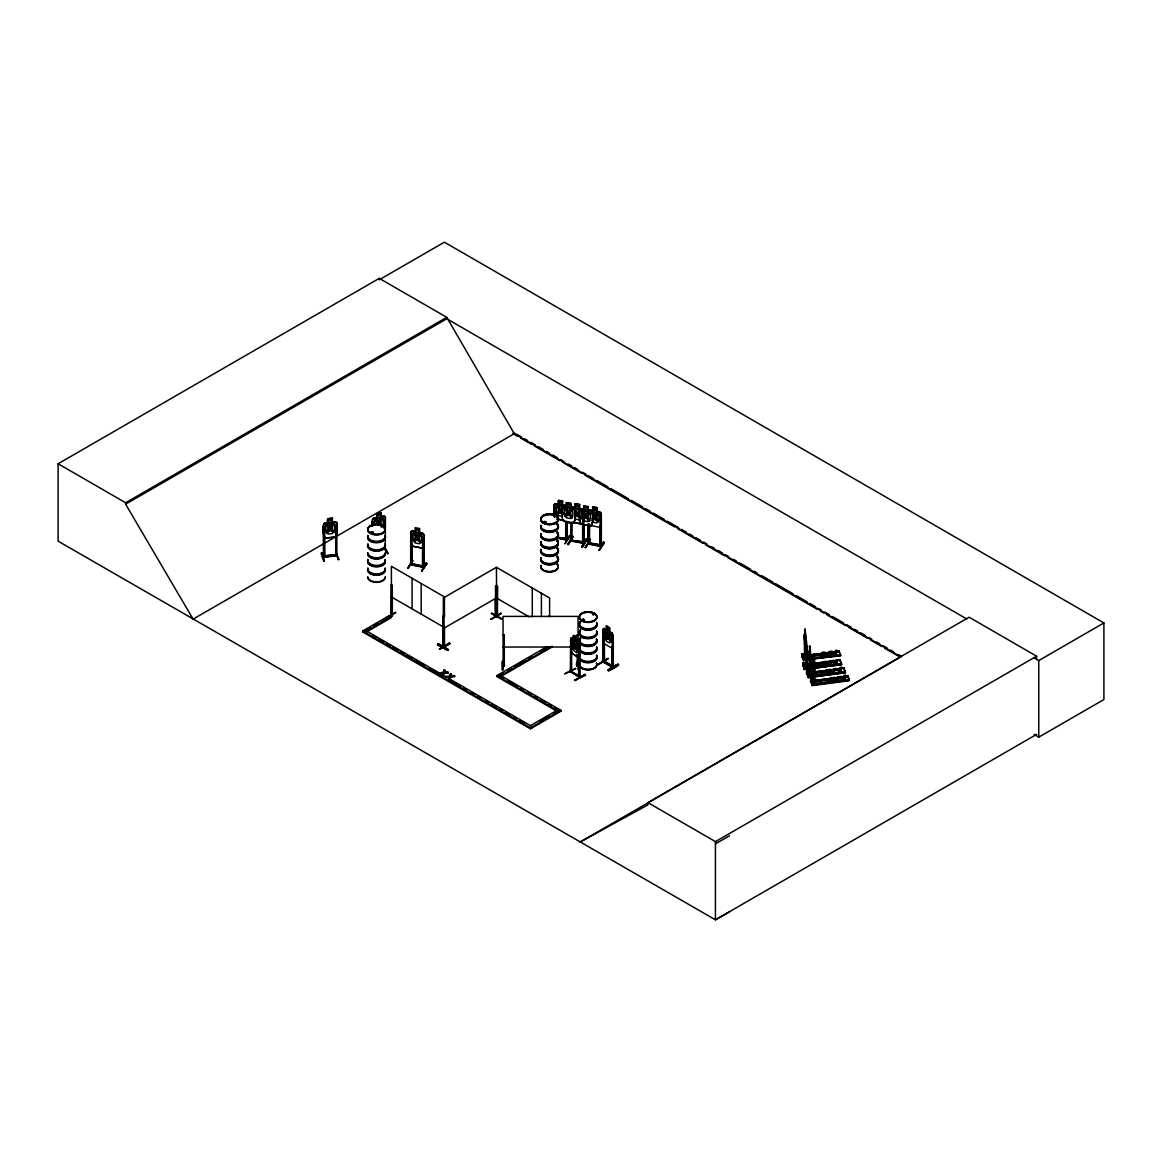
<?xml version="1.0" encoding="UTF-8"?>
<svg xmlns="http://www.w3.org/2000/svg" width="1162" height="1162" viewBox="0 0 1162 1162"><rect width="100%" height="100%" fill="white"/><g stroke="black" fill="none" stroke-linecap="round" stroke-linejoin="round"><path stroke-width="1.5" d="M804.932 629.354L805.6 636.994A4.692 0.857 82.5 0 1 805.818 643.574L805.6 657.794L804.554 655.15L804.336 639.841A4.692 0.857 82.5 0 1 804.554 634.35L805.092 629.179L805.876 636.965A4.692 0.857 82.5 0 1 806.094 643.53L806.05 647.089M805.934 654.191L805.876 657.75L804.598 654.09L803.189 655.368M805.76 638.011L806.544 645.781A4.692 0.857 82.5 0 1 806.762 652.347L806.544 666.567L805.469 663.11L805.716 663.996L805.571 648.585A4.692 0.857 82.5 0 1 805.789 643.109L805.949 637.996M805.687 663.909L805.281 648.614A4.692 0.857 82.5 0 1 805.498 643.138L806.05 637.967L806.835 645.738A4.692 0.857 82.5 0 1 807.053 652.318L806.835 666.538L805.484 662.921M809.58 646.057L810.364 653.843A4.692 0.857 82.5 0 1 810.582 660.408L810.364 674.628L809.362 670.953L809.522 672.057M808.316 672.057L809.289 671.927L809.101 656.675A4.692 0.857 82.5 0 1 809.318 651.199L809.856 646.028L810.64 653.799A4.692 0.857 82.5 0 1 810.858 660.365L810.64 674.585L809.304 671.026M810.597 678.913L814.489 678.724L810.597 678.913L812.049 684.157C810.844 668.92 810.117 682.951 813.269 679.959L813.066 664.708A4.692 0.857 82.5 0 1 813.284 659.232L813.836 654.061L814.62 661.832A4.692 0.857 82.5 0 1 814.838 668.397L814.33 682.66L814.547 668.44A4.692 0.857 82.5 0 0 814.33 661.861L813.676 654.221M804.22 654.293L804.235 655.121M804.583 663.153L804.598 663.996L804.104 663.4M802.622 654.38L803.32 659.29L836.742 654.772M803.262 655.077L802.405 653.669L802.898 658.229L802.739 653.625M804.249 663.88L804.06 663.226M803.93 663.371L805.484 663.865L805.498 662.965M804.816 655.077L804.235 654.293M807.387 671.883L807.096 671.897M807.503 670.459L807.982 675.02L807.503 670.459L807.169 673.858M809.58 671.68L809.565 671.999M811.468 678.492L811.962 683.053L811.047 679.857M802.361 655.194L802.535 654.409M802.521 654.598L802.71 655.484L802.651 654.685M804.83 632.941L804.99 629.208M813.08 660.277A4.692 0.857 82.5 0 1 813.574 659.188L813.72 654.09M814.62 682.617L813.342 678.957L813.269 679.959L813.356 664.664A4.692 0.857 82.5 0 1 813.08 662.267M813.545 679.944L813.284 679.058M804.729 655.121L804.67 654.279M811.831 679.305L811.991 679.959M813.284 679.32L813.371 679.988M391.565 615.526L392.378 616.107L392.262 585.401L391.362 584.893L390.911 615.671M443.172 644.779L444.363 645.476L443.434 646.072M443.172 645.898L444.363 646.682L443.259 647.249L443.361 597.922L496.435 567.288L496.755 616.63M443.071 646.9L443.012 616.339L443.899 615.816L444.262 646.784C440.485 647.263 445.947 644.939 443.419 644.474M496.189 615.758L497.133 617.429L497.104 616.238M603.979 661.425C603.906 659.885 603.151 662.34 604.472 662.282L604.385 642.513M611.982 666.044L613.362 666.334L612.316 665.739M611.982 667.119L612.984 667.7L612.882 634.757L611.837 632.767M613.231 666.334C590.281 655.208 609.963 661.919 612.679 667.642M803.334 655.237L803.639 654.366L803.857 655.179M803.93 655.165L803.944 654.322L804.148 655.136M805.193 663.909L805.193 663.066L805.397 663.88M808.098 672.086L808.215 671.912M808.403 672.043L808.403 671.2L808.912 671.985M808.999 671.97L809.246 671.651M812.078 680.119L812.369 679.233L812.587 680.046M812.674 680.031L812.674 679.189L812.877 680.002M371.448 532.646L372.494 533.111M371.39 532.704L372.595 532.864M381.005 526.706L381.572 526.749M544.31 522.61L543.584 522.043L544.688 521.404M544.31 521.535L543.947 521.869M544.179 521.636C545.065 522.697 546.866 522.595 544.905 521.578M554.042 516.567C556.627 517.061 553.577 516.48 554.39 516.044M555.073 516.524L554.608 516.698M554.361 516.218L554.448 516.741M555.102 507.126C553.243 504.017 557.382 515.884 554.811 515.943M583.861 620.537L582.714 619.477L582.482 620.653M592.518 614.553L594 614.553L592.562 614.306M593.753 614.596L592.838 614.248L593.622 614.378M593.361 613.768L593.361 614.073M571.573 670.968L570.281 670.532L571.21 671.157M571.065 672.232C565.197 667.569 592.664 686.248 571.312 671.534C581.276 676.778 578.647 674.904 579.446 677.707L579.446 647.074L578.618 646.522L579.446 647.074M578.618 676.037L579.78 676.313M578.647 677.243L578.618 646.522M437.522 644.59L438.074 643.646L448.096 649.355L447.544 650.313L437.522 644.59L447.544 650.299M438.059 643.661L448.038 649.413M448.009 649.95L437.943 644.285L448.096 649.994M578.749 657.619L579.664 644.532L578.792 642.571L571.719 637.894L570.644 638.519L570.745 671.534L579.78 677.431M578.821 657.794L571.762 653L570.644 648.643L571.689 653.088L578.821 657.794L579.78 654.526M611.691 647.888L612.882 644.808M612.999 644.881L611.764 648.047L604.095 643.632L603.093 639.289L603.194 629.121L604.24 628.381L606.579 629.848L606.579 626.086M335.368 536.902L337.009 533.009L337.009 522.885L335.411 521.723L332.317 522.174M327.96 518.848C340.263 518.528 323.268 515.87 328.105 522.726L324.837 522.856C321.032 526.415 323.37 533.678 324.823 538.151L335.484 537.004L337.038 533.097M443.012 675.906L444.973 670.329L444.174 669.878L443.172 672.319L442.199 675.442L443.012 675.906L444.973 670.329M450.478 677.141L449.462 679.639L450.478 676.502L454.72 675.964L450.478 677.141L451.422 674.062L450.624 673.597L449.491 677.214L446.077 677.039L449.491 676.574L448.663 679.174M444.174 669.878L443.172 672.958L440.296 673.335M449.621 676.691L450.624 673.597M451.422 674.062L450.624 676.618L454.72 676.604M422.213 547.999L423.723 544.557M410.723 542.088L412.074 546.111L422.314 548.144L423.81 544.702M575.001 519.472L573.505 522.915L563.512 520.837M580.927 523.917L579.417 520.082L579.388 509.798L575.306 509C574.827 520.46 577.659 527.054 563.352 521.026C560.157 514.984 562.553 493.777 562.147 517.017M582.307 524.062L583.818 520.605M572.14 522.203L582.409 524.207L583.963 520.663L583.963 510.539L582.423 508.898L579.446 508.448M579.46 519.995L580.768 524.106L591.008 526.139L592.417 522.551M591.008 526.139L592.562 522.61L592.722 512.079L596.803 512.878L596.803 519.908L592.722 519.109M599.723 527.141L601.175 523.771M601.379 523.742L599.824 527.287L591.269 525.616M565.11 673.611L575.626 668.731M803.116 655.426L803.015 654.874M809.754 646.057L809.318 647.06M598.169 664.112L608.191 658.346L598.241 664.737M598.169 664.533L608.104 658.825M386.075 617.835L395.516 612.316M490.771 619.244L501.214 613.144L490.814 619.201M501.127 613.623L491.25 619.361M321.743 552.604L321.075 553.257L323.632 561.246L324.3 560.592M321.714 553.083L324.3 561.014M443.012 645.752L444.363 645.796M502.696 661.628L502.812 669.704M502.812 669.268L502.129 669.864L502.042 661.715L502.826 661.091L502.914 669.864M603.02 662.006L603.383 660.641M612.33 636.282L611.982 667.249L611.895 666.058M412.931 560.81L407.601 568.349L410.418 563.672M412.83 560.2L408.225 568.363M572.953 536.902L567.768 544.382M568.334 544.47L572.851 536.728M590.267 539.807L585.183 547.462M585.75 547.549L590.354 539.342M564.136 506.981L562.815 506.371L560.505 509.334C558.951 503.829 553.78 503.495 559.648 510.016C553.577 514.301 558.864 516.364 560.578 511.033L562.989 515.144M323.341 556.918L323.094 555.872L324.619 555.756M335.76 556.002C333.509 554.303 338.563 553.446 336.82 555.872L336.849 522.944M497.452 617.037L496.755 615.511C499.587 616.165 493.095 616.194 495.927 615.264L495.52 617.138L495.186 598.386M554.056 515.637L554.129 504.7C563.468 504.352 553.141 498.178 562.728 501.214L562.539 505.165L564.717 506.85M562.684 501.287L558.457 500.59L558.457 504.366L556.264 505.194L556.264 512.239L558.457 515.681L562.539 516.465M562.684 505.063L565.56 505.528L555.32 503.625M570.789 508.084L572.227 506.922L575.364 507.663L575.364 503.887M575.219 503.727L579.591 504.584L575.219 503.727L575.306 507.736L573.127 508.564M579.533 508.433L579.591 504.584M582.365 508.985L583.92 510.626L583.847 543.525M566.954 522.058L567.1 540.098L565.633 539.865L566.097 538.398M565.618 539.822L565.749 521.825M566.954 538.965L557.135 537.062M570.164 536.234L564.921 543.816L569.511 535.551M567.71 544.455L572.27 536.684M572.953 536.263L568.45 544.6M570.92 522.624L570.629 540.926L570.615 539.764L571.806 540.039L571.777 541.202L572.096 540.054M592.576 510.67C579.417 509.319 601.466 510.147 601.32 513.706L601.364 546.561L599.897 546.314L600.188 526.212M582.409 524.207L573.897 522.45M592.62 506.821L596.992 507.663L592.62 506.821L592.722 510.815L590.528 511.658M582.728 543.279L582.685 541.768M582.932 541.826L572.096 540.374L583.978 542.073M581.784 546.561L586.36 538.892L581.813 546.561L582.525 547.331L587.028 539.618L586.316 538.863M600.028 546.3L600.188 515.391M581.784 547.2L586.955 539.546M601.379 515.623L600.028 515.652M585.125 547.534L590.354 539.981M590.267 539.371L585.866 547.68M588.321 542.61C591.923 543.293 586.97 545.588 588.248 542.552M589.671 542.872L601.509 545.123L601.524 546.3L588.509 543.671M599.2 550.28L603.717 541.942L599.2 550.28L604.429 542.698L599.316 550.192M412.19 564.02L423.564 566.301L423.723 567.405L410.651 564.877L410.723 531.978L412.161 530.831L415.284 531.571L415.139 527.65L419.497 528.521L419.453 532.37L422.329 532.85L423.81 534.564L423.738 567.463L423.81 534.564M412.118 530.918L410.869 532.065M410.854 533.91L412.06 534.142M419.497 528.521L419.308 532.472L421.486 534.157L421.486 541.202L419.308 543.772L415.226 542.974L413.047 539.517L413.047 532.486L415.226 531.659M412.074 546.111L410.912 542.015M422.271 532.937L423.665 534.593M422.677 545.268L422.605 567.274L422.677 536.263M423.883 536.495L422.518 536.524M411.9 534.404L412.19 564.805L410.564 564.834M411.043 563.381L412.031 563.962L410.782 563.367M412.031 563.628L423.665 566.301M422.314 548.144L412.118 546.024M422.387 566.344L423.854 565.981M422.547 565.749L422.474 567.23L424.014 567.158L410.782 564.485M421.646 571.138L426.236 562.815L421.646 571.138L426.962 563.57M426.904 563.512L421.835 571.094M566.373 502.652L570.789 503.437L570.731 507.286L572.822 508.985L572.822 516.03L570.644 518.601L566.562 517.802L564.383 514.345L564.383 507.315L566.562 506.487L566.417 502.565L566.373 506.414L563.396 505.819L573.563 507.852L575.103 509.479L575.146 519.53M570.586 507.387L570.789 503.437M575.146 509.392L570.789 507.198M583.774 505.731L583.92 509.653L581.799 510.394L581.799 517.424L583.978 520.881L588.045 521.694L590.238 519.109L590.238 512.064L588.045 510.379L588.19 506.516L583.774 505.731L583.832 509.421M580.768 524.106L591.066 526.052M580.419 509.769L579.417 509.973L580.855 508.825L591.022 510.844L592.562 512.486L592.562 522.61M571.675 672.144L571.573 641.453L570.745 640.901L570.368 671.839L571.588 672.043M385.305 548.929L385.464 549.975M385.218 550.076L385.479 517.032L383.925 516.001L380.947 516.698L380.947 512.921M371.637 531.76L370.547 532.806M544.484 522.682L544.484 521.84M546.125 522.319L543.584 522.45M553.969 516.465L554.71 516.146M554.347 516.335L555.087 516.277M584.166 619.971L582.758 619.419M584.166 620.363L584.108 619.593M574.638 515.783L576.497 513.401L574.711 510.438M592.054 518.862L593.913 516.48C588.059 509.958 593.216 510.278 594.77 515.797C596.484 510.743 601.611 512.776 595.728 516.858C601.466 523.496 596.818 523.452 594.842 517.497L592.126 520.692M563.25 508.114L561.449 510.408L563.323 513.488M580.099 511.498L578.313 513.778L580.187 516.872M804.38 653.712L801.867 654.046L801.751 656.312M802.012 656.966L835.87 653.131L802.23 657.503L801.838 656.036M803.436 657.997C813.473 656.515 799.572 657.576 803.145 659.493M802.768 665.013L802.826 662.834L806.718 662.63L802.826 662.834M836.175 660.408L839.937 659.508L841.462 664.141L804.307 669.051C801.78 664.112 814.083 666.305 804.394 666.785M806.515 673.161L806.631 670.881L809.144 670.547M807.793 676.313L808.215 677.097L845.37 672.188L845.035 671.157M847.708 676.182L810.451 681.063L810.974 682.443L810.873 681.687L844.483 677.243M810.553 681.106L847.723 675.993L849.219 680.206M810.785 681.949L846.241 677.185M847.243 679.407L811.773 684.36L847.258 679.683M839.08 651.882C830.452 644.518 840.373 664.112 835.217 651.228M849.335 680.22L812.078 685.13C809.58 680.162 821.854 682.414 812.165 682.878M839.167 652.042L805.455 656.269M839.196 652.158L805.557 656.486M840.504 655.353L806.588 659.028M839.937 659.508L840.039 660.67M839.85 660.19L802.811 665.085M839.981 668.063C845.123 680.06 835.318 662.863 843.67 668.237M845.268 672.188L843.743 667.569M847.824 676.749C839.182 669.385 849.102 688.979 843.946 676.095M804.598 654.961L804.816 654.831M376.851 517.482L373.728 517.962L372.377 519.661L372.377 526.401M803.479 663.139L804.264 668.077L837.715 663.822M502.914 664.867L504.439 665.129M578.066 642.237L578.066 616.397L503.015 616.397L503.161 666.015C506.225 665.695 500.386 666.102 504.134 664.49L504.148 666.015L504.439 664.533M578.211 664.824L576.701 664.867M578.211 665.942L577.921 664.461C574.072 669.414 579.068 657.082 576.802 654.119M323.573 524.469L324.866 522.944M335.368 554.913L323.312 556.177L324.314 555.741L324.706 557.15L324.474 526.241M336.995 554.71L335.513 554.913L336.762 554.448M495.186 615.744L495.52 617.138L495.535 586.418L496.435 585.909M555.378 503.553L553.925 504.7L553.896 515.913M570.934 508.157L572.241 507.14L582.307 509.101M588.204 511.164L589.642 510.002M588.35 511.236L589.657 510.22M562.001 506.893L563.439 505.746M370.678 532.211L372.958 532.109M372.45 532.966L372.334 531.746L373.046 532.211M370.634 532.661L372.218 533.358L373.176 532.399M381.935 527.083L382.051 526.386M545.995 522.493L545.123 522.74M582.714 619.971L583.44 619.636M584.53 620.348L582.54 620.493M603.194 629.296L604.284 628.526L611.691 632.927L612.781 634.815L612.781 644.866M503.059 664.504L504.395 664.853M503.059 665.623L504.25 665.957M328.105 522.726L325.839 524.222L325.839 531.252L328.105 534.026L332.347 533.576L334.612 530.322L334.612 523.278L332.347 522.261L332.463 518.267M391.565 614.407L391.841 616.296L392.262 585.401M387.338 617.763L395.893 612.519M391.71 615.134L391.071 614.698M444.247 616.02L443.012 616.339M495.535 586.418L496.087 585.706L497.452 586.505L497.104 617.356L496.189 616.877L496.537 585.997M491.352 613.536L501.911 618.91L491.889 613.158M449.868 643.733L439.425 649.224L449.374 642.891M439.425 649.224L449.868 643.763M548.362 616.325L549.611 616.63M548.856 647.219L544.658 649.732M545.791 649.631L549.379 647.539M546.155 649.5L548.972 647.844M552.168 646.406L545.152 650.618M552.226 646.479L544.673 650.197M570.862 648.643L570.76 638.461L571.878 637.996M729.504 911.807L715.443 919.81L58.1 541.172L58.1 463.769L379.262 278.357L446.774 317.328L514.287 433.702L900.841 656.864L579.664 842.29M58.1 463.769L125.612 502.754L446.774 317.328M193.88 618.692L193.11 619.128L125.612 504.192L446.774 318.766L966.769 618.983M193.11 619.128L515.042 433.266M498.832 675.456L498.832 674.497L560.868 710.302L560.868 711.26L530.453 728.821L362.689 631.954L362.689 630.995L389.226 615.671L391.158 616.79L391.158 617.748L366.175 632.172M362.689 631.954L370.489 627.451M373.612 625.65L378.289 622.934M381.412 621.133L384.535 619.331M391.158 616.79L364.621 632.113L364.621 633.072M443.361 628.569L496.435 597.922M496.9 675.616L558.922 711.42L558.922 712.379L496.9 676.56L496.9 675.616L547.229 646.551M500.401 674.556L503.524 672.74M508.201 670.038L511.324 668.237M514.446 666.436L525.369 660.132M528.492 658.331L531.615 656.53M540.984 651.112L545.661 648.411M606.462 625.897L606.462 629.92L604.836 630.225L604.836 637.27L606.462 641.221L609.513 642.978L611.139 640.916L611.139 633.871L609.513 631.678L609.614 627.843L606.361 625.955L609.614 627.843L609.614 631.605L611.793 632.869M603.093 629.194L603.136 662.137M603.383 661.759L603.136 631.373L604.385 631.692M603.093 639.289L604.095 643.632M611.88 667.061L613.362 667.453L613.231 636.805L611.982 636.485M608.191 669.835C620.842 660.612 622.759 664.49 608.743 670.794L608.191 669.835L618.213 664.185L608.249 670.358M608.322 670.474L618.213 664.606M608.728 670.721L618.678 664.984M530.453 725.625L556.99 710.302L553.867 713.061M539.822 721.181L549.19 715.763M362.689 630.995L530.453 727.862L560.868 710.302M580.419 841.854L647.931 804.874L647.931 802.637L969.093 617.211L1036.606 656.196L1036.606 659.74M647.931 802.637L715.443 841.622L1036.606 656.196M1034.078 657.837L1038.784 660.553L1103.9 622.948L1103.9 699.553L1038.784 737.144L1034.064 734.428M1036.606 734.384L715.443 919.81L715.443 841.622M715.443 843.844L729.504 835.841M570.774 539.502L572.241 539.734M584.108 542.088L584.108 543.206L571.108 540.591M573.781 635.629C582.394 641.976 569.816 629.543 573.781 639.39L571.762 638.054M570.382 641.075L571.573 641.453M576.715 637.43L576.831 641.148M578.792 642.571L579.882 644.503L579.911 677.591L579.01 676.909M564.645 673.902L575.756 668.252M585.532 675.34L585.023 674.367L574.435 680.351L585.532 675.311M543.932 521.694L546.256 522.246M582.482 619.549L583.44 619.317M443.521 647.147L442.911 645.927M567.1 538.994L566.78 540.127L556.976 538.137M565.909 539.575L565.909 521.549M570.92 539.531L570.92 540.635M571.995 541.216L572.125 522.856M583.76 543.467L583.978 525.166M813.168 679.334L814.33 682.66M372.101 532.762L371.855 532.138M323.356 556.961L336.907 555.552M444.189 646.435L443.739 644.532M376.909 513.793L380.991 513.008M383.91 516.218L373.844 518.15L372.523 519.675L372.523 526.371M373.452 525.253L373.452 521.636L372.101 521.607L372.101 525.209M383.968 519.327L385.174 519.094M387.701 553.519L384.942 549.074M612.229 666.872L612.534 665.811M444.16 672.246L447.501 671.796L448.256 672.871L444.029 673.423M439.628 673.321L443.027 672.856L442.199 675.442M448.256 672.871L444.16 672.885L448.256 672.232M439.628 673.96L443.027 673.495M450.624 675.979L454.72 675.964M804.336 639.841L804.612 639.797A4.692 0.857 82.5 0 1 804.612 634.379M801.867 654.046L804.496 654.017M802.622 654.947L802.593 655.397M803.218 654.831L802.405 653.669M821.81 653C827.213 663.996 816.741 649.631 825.572 652.492L827.141 656.864L825.572 652.492M828.927 652.056C834.331 663.052 823.858 648.701 832.704 651.562L834.272 655.92L832.704 651.562M801.983 654.351L801.983 655.949L838.979 651.127L839.414 652.666M805.295 655.847L835.463 651.867M801.983 655.949L803.436 660.001L840.591 655.077L838.979 650.735M803.32 660.147L840.605 655.339M803.697 662.398C805.106 675.892 801.707 656.951 804.162 663.836M803.668 664.272L803.712 663.749M822.754 661.788L826.531 661.28C832.37 667.467 821.011 667.075 822.754 662.18M829.886 660.844L833.648 660.35L835.217 664.301L831.455 664.809L829.886 660.844L831.455 664.809M802.942 663.139L802.942 664.722L806.718 664.228L808.04 667.569M803.189 666.349L802.782 664.824L839.937 659.914L841.506 663.88L804.264 668.92M804.641 665.289L836.48 661.076M804.685 665.347L836.713 661.149M806.515 665.318L836.727 661.41M806.718 665.826L836.829 661.919M807.619 667.54L830.612 664.504M834.156 664.025L837.7 663.56M841.506 663.473L837.744 664.373L836.175 660.016M807.706 668.237L823.669 666.189M827.17 665.652L830.743 665.26M834.243 664.722L839.589 664.083M841.637 664.62L804.482 669.472L841.666 664.62L841.114 663.284M809.26 670.852L806.631 670.881M826.574 670.242L830.336 669.341L831.905 673.699L830.336 669.341M833.691 668.905L837.453 668.397C843.292 674.585 831.934 674.192 833.691 669.297M840.634 669.966L806.994 674.338L806.602 672.885L810.524 672.29L810.524 670.692M829.479 669.995L843.743 667.976L845.471 672.682L808.316 677.606L806.631 672.871L826.051 670.314M826.066 670.576L806.602 673.088M829.508 670.111L843.757 668.237M826.138 670.997L806.689 673.568L840.518 669.21M829.683 670.532L840.3 669.123M806.791 673.844L840.533 669.472M845.34 671.927L808.069 676.981L808.084 674.526L811.846 674.033L811.962 676.342L810.393 672.377M811.962 674.338L808.084 674.526M811.425 675.601L834.432 672.551M841.506 671.621L837.962 672.086L845.311 671.534M834.447 672.813L808.084 676.124L806.748 672.783M831.905 673.292L828.143 674.192L826.574 669.835M811.512 676.284L827.475 674.25M830.975 673.713L834.548 673.321M838.049 672.783L845.123 671.839M808.302 677.591L845.442 672.682M830.539 678.259L834.316 677.373L835.885 681.731L834.316 677.373M837.657 676.923L841.433 676.429C847.272 682.617 835.899 682.21 837.657 677.33M810.727 679.218L810.727 680.816L814.489 680.322L815.942 684.374L815.811 682.065M810.669 681.673L847.81 676.691M812.732 682.138L832.224 679.639M835.725 679.102L844.614 677.998M835.885 681.324L832.108 682.225L830.539 677.867M845.515 680.06L849.291 679.552L812.049 685.014L811.86 684.098M815.492 684.316L847.33 680.104M443.172 672.319L438.873 673.524M445.322 676.604L449.621 676.052M577.921 665.986L578.066 655.862M324.924 523.06L335.368 521.941M324.561 526.517L323.225 526.371L323.486 557.353L323.341 555.799M335.513 525.064L336.762 524.919M324.823 538.151L335.484 537.004M338.244 559.038L339.013 559.605L335.673 551.689L338.244 559.677M491.439 613.376L501.461 619.085M583.44 620.203L583.658 620.188A8.904 5.142 0 0 0 581.799 621.074M392.219 614.843L392.378 616.107L391.26 614.349M443.419 645.593L443.521 627.175M603.485 661.817L613.173 667.351M612.824 667.642L603.136 662.02M336.602 554.376L336.849 555.843L323.472 557.324M571.138 672.275L571.21 641.627M504.293 635.018L503.015 635.018L504.293 635.018L504.293 665.928M576.802 635.018C579.097 634.074 574.478 638.737 576.802 642.252M578.894 661.657L578.168 661.091L578.255 669.864C580.753 665.056 577.892 653.872 579.025 669.791M578.168 661.73L578.952 661.73M578.211 665.652L576.657 665.942M576.802 665.942L578.066 665.652L576.948 665.986M503.015 647.031L570.92 647.031M324.314 555.741L335.368 554.594M574.711 517.613L577.441 514.403L580.579 518.775M601.059 546.547L588.045 544.005L588.321 523.902M601.248 546.605L601.233 513.648L599.723 512.181M411.914 564.006L410.782 563.802M583.44 619.419L584.254 619.985M387.73 553.577L384.942 548.435M599.824 511.992L596.992 511.44L596.992 507.663M583.818 512.805L582.612 512.573L582.641 543.25M575.306 516.03L579.388 516.829M592.722 522.13L596.803 522.929L598.996 520.344L598.996 513.299L596.803 511.614L596.847 507.765M575.306 519.051L579.388 519.85L581.581 517.25L581.581 510.22L579.388 508.535L579.446 504.686M557.121 518.964L563.817 520.271M556.99 519.167L563.89 520.416M569.424 535.479L570.164 536.263M589.207 543.119L588.292 542.944M589.671 543.191L601.422 545.08M556.976 537.338L567.085 538.66M557.135 537.861L567.259 539.836L567.114 521.782M583.818 543.453L570.876 540.984M566.519 502.797L570.644 503.524M580.869 509.043L583.92 509.653M590.906 511.048L588.001 510.467L588.19 506.516M583.978 510.83L588.045 511.629L588.045 518.673L583.978 517.86M412.176 531.049L422.213 533.053M335.862 551.587L338.331 559.518M411.944 564.717L412.06 544.963M410.811 564.877L410.854 542.915M583.019 620.537L582.482 619.724M335.513 554.913L335.774 556.046L335.6 525.34M496.203 586.2L497.104 586.708M391.013 585.096L391.928 585.604M449.825 643.646L449.302 642.804M391.013 615.729L391.928 616.252M443.521 645.651L444.567 646.188L444.436 627.683M1103.9 622.948L444.392 242.19L379.262 279.781L379.262 278.357M516.611 434.167L521.331 436.897M524.469 438.699L527.606 440.514M530.758 442.33L535.464 445.061M538.616 446.876L543.322 449.592M546.46 451.408L549.611 453.224M552.749 455.039L557.469 457.755M560.607 459.571L563.744 461.387M568.465 464.103L571.602 465.918M574.754 467.734L577.892 469.55M582.612 472.266L585.75 474.081M588.887 475.897L593.608 478.628M596.745 480.443L607.755 486.791M610.892 488.606L628.177 498.585M631.315 500.401L642.325 506.748M645.462 508.564L650.168 511.28M653.32 513.096L664.315 519.443M667.453 521.259L678.463 527.606M681.6 529.422L686.321 532.152M689.458 533.968L692.596 535.769M695.747 537.585L700.454 540.315M703.606 542.131L706.743 543.947M711.464 546.663L714.601 548.479M717.738 550.294L722.459 553.01M725.596 554.826L728.748 556.642M733.454 559.358L736.592 561.173M739.744 562.989L750.739 569.336M753.877 571.152L757.028 572.968M761.735 575.698L772.745 582.046M775.882 583.861L793.167 593.84M796.304 595.656L807.314 602.003M810.451 603.819L815.172 606.535M818.309 608.351L821.447 610.166M824.599 611.982L829.305 614.698M832.457 616.514L843.452 622.861M846.59 624.677L851.31 627.407M854.448 629.223L857.585 631.039M860.737 632.84L865.443 635.57M868.595 637.386L871.732 639.202M876.453 641.918L879.59 643.733M882.728 645.549L887.448 648.265M890.586 650.081L893.738 651.897M898.444 654.613L901.596 656.428M512.732 433.441L517.439 436.157M520.576 437.972L531.571 444.32M534.709 446.135L559.837 460.631M562.974 462.447L581.828 473.326M584.965 475.142L674.468 526.822M677.606 528.637L702.734 543.133M705.871 544.949L724.725 555.828M727.862 557.644L817.365 609.324M820.503 611.139L823.655 612.94M826.792 614.756L845.631 625.635M848.768 627.451L867.622 638.33M870.759 640.146L881.755 646.493M884.892 648.309L900.594 657.372M496.537 567.376L549.611 598.009L549.611 616.034M496.537 598.023L529.175 616.862M391.362 596.919L444.436 627.553M500.386 676.342L503.48 678.129M508.143 680.816L517.439 686.19M520.547 687.977L523.641 689.778M528.303 692.465L531.397 694.251M534.505 696.038L537.599 697.839M540.708 699.626L545.356 702.313M548.464 704.099L551.558 705.886M554.666 707.687L560.868 711.26M444.174 670.518L444.973 670.968M450.624 674.236L451.422 674.701M366.553 630.995L532.399 726.744L532.399 727.702M372.813 635.57L375.936 637.372M379.073 639.173L383.765 641.889M386.888 643.69L390.025 645.506M393.148 647.307L397.84 650.023M400.977 651.824L404.1 653.625M407.237 655.441L411.929 658.142M415.052 659.958L424.435 665.376M429.141 668.077L438.524 673.495M449.476 679.828L460.428 686.146M463.551 687.948L466.688 689.763M471.38 692.465L474.503 694.28M477.64 696.082L480.763 697.897M485.455 700.599L488.592 702.4M491.715 704.216L496.406 706.917M499.544 708.733L502.667 710.534M505.804 712.35L510.496 715.051M513.619 716.852L516.756 718.668M519.879 720.469L524.57 723.185M576.613 641.264L578.749 642.673M383.867 516.131L385.377 517.192M335.44 521.811L337.038 522.973M604.342 662.253L604.037 631.896M590.964 510.931L592.504 512.558M574.943 680.671L585.082 674.454M382.588 526.008L379.785 522.464C385.813 515.841 380.337 516.291 378.827 521.767C377.084 516.698 372.232 518.731 377.97 522.784M378.899 523.437L380.453 525.5M805.106 663.923L804.598 663.153M576.73 641.206L578.255 643.472L578.255 650.502L576.73 652.521L573.897 650.647L572.372 646.624L572.372 639.594L573.897 639.332L573.897 635.57M376.706 517.38L376.706 513.619L381.092 512.776L380.991 516.785L383.184 517.613L383.184 524.658M384.796 547.36L388.355 553.548M385.043 548.464L387.614 553.693M573.825 508.956L575.088 508.854L577.369 512.718L579.577 509.827L579.562 520.097M847.723 675.601L849.291 679.552M805.76 655.441L807.082 658.796M807.169 670.503L807.779 671.723M803.363 662.442L803.843 663.662M810.597 680.903L812.296 685.624L849.437 680.714L848.885 679.334M807.503 673.815L807.982 675.02M802.942 664.722L804.264 668.077M802.826 664.824L804.511 669.544M323.544 534.433L324.924 538.021M327.931 522.522L327.931 518.76M321.801 552.546L324.401 561.159M848.115 677.461L847.723 675.993M840.17 654.511L840.707 655.847L803.436 659.987M843.83 668.658L843.743 667.976M803.973 668.208L804.278 668.978M495.186 616.833L497.452 617.109L497.452 586.505M839.937 659.914L840.373 661.439M804.612 639.797L804.685 644.895M1038.784 660.553L1038.784 737.144M814.373 678.419L814.373 680.409M811.846 674.033L811.846 675.63M811.149 678.535L811.149 681.876M808.04 665.986L808.156 668.281L806.588 662.325M807.082 657.198L807.212 659.493M612.33 647.103L612.33 666.93M603.703 660.699L603.833 662.543M589.526 524.135L589.512 544.252M589.381 524.396L589.192 544.281M588.175 524.164L588.175 543.99M578.981 646.333L579.126 677.01M571.312 671.215L571.312 672.333M570.949 670.43L570.891 671.563M541.405 593.274L541.405 616.702M532.283 588.016L532.283 616.848M530.453 727.862L530.453 728.821M444.436 616.731L444.436 596.919L391.362 566.272L391.521 615.555M444.087 626.144L443.899 646.464M421.196 583.498L421.196 614.132M412.19 563.701L412.19 564.805M412.074 578.226L412.074 608.873M410.767 531.905L410.869 542.102M389.226 615.671L389.226 616.63M384.128 519.588L384.128 528.608M380.991 525.079L380.991 518.034L376.909 518.818L376.909 524.106M376.851 513.706L376.909 517.569L374.716 519.24L374.716 524.527M324.474 533.445L324.445 557.252M125.612 502.754L125.612 504.192M557.135 533.271A8.759 5.055 0 0 1 551.819 540.693A8.759 5.055 0 0 1 540.795 535.798M557.252 532.748A8.904 5.142 0 0 1 550.715 540.403A8.904 5.142 0 0 1 540.955 533.983M557.252 532.312A8.904 5.142 0 0 1 550.715 539.967A8.904 5.142 0 0 1 540.955 533.547M557.252 524.294A8.904 5.142 0 0 1 550.715 531.949A8.904 5.142 0 0 1 540.955 525.529M557.252 523.859A8.904 5.142 0 0 1 550.715 531.513A8.904 5.142 0 0 1 540.955 525.093M558.326 542.901A8.773 5.069 0 0 1 548.406 547.927A8.773 5.069 0 0 1 541.071 541.594M557.15 540.374A8.773 5.069 0 0 1 558.036 541.594M557.106 539.894A8.73 5.04 0 0 1 551.805 547.273A8.73 5.04 0 0 1 540.824 542.407M557.135 531.862A8.759 5.055 0 0 1 551.819 539.27A8.759 5.055 0 0 1 540.795 534.389M557.135 523.408A8.759 5.055 0 0 1 551.819 530.816A8.759 5.055 0 0 1 540.795 525.936M557.135 524.817A8.759 5.055 0 0 1 552.909 532.022A8.759 5.055 0 0 1 541.085 528.652M557.164 540.069A8.788 5.084 0 0 1 550.701 547.636A8.788 5.084 0 0 1 541.056 541.289M558.341 543.206A8.788 5.084 0 0 1 548.406 548.246A8.788 5.084 0 0 1 541.056 541.899M557.164 540.679A8.788 5.084 0 0 1 558.05 541.899M557.252 556.845A8.904 5.142 0 0 1 550.715 564.5A8.904 5.142 0 0 1 540.955 558.08M557.252 556.409A8.904 5.142 0 0 1 550.715 564.064A8.904 5.142 0 0 1 540.955 557.644M558.457 550.962A8.904 5.142 0 0 1 548.391 556.046A8.904 5.142 0 0 1 540.955 549.626M557.252 548.391A8.904 5.142 0 0 1 558.152 549.626M557.252 547.956A8.904 5.142 0 0 1 550.715 555.61A8.904 5.142 0 0 1 540.955 549.19M557.135 564.471A8.759 5.055 0 0 1 550.701 572.009A8.759 5.055 0 0 1 541.085 565.691M557.135 557.368A8.759 5.055 0 0 1 552.909 564.572A8.759 5.055 0 0 1 541.085 561.217M557.106 563.991A8.73 5.04 0 0 1 551.805 571.37A8.73 5.04 0 0 1 540.824 566.504M557.135 555.959A8.759 5.055 0 0 1 551.819 563.367A8.759 5.055 0 0 1 540.795 558.486M558.326 551.442A8.773 5.069 0 0 1 549.553 556.511A8.773 5.069 0 0 1 540.78 551.442M557.15 548.914A8.773 5.069 0 0 1 558.036 550.134M557.135 547.505A8.759 5.055 0 0 1 551.819 554.913A8.759 5.055 0 0 1 540.795 550.033M557.121 541.129A8.744 5.04 0 0 1 557.992 542.349A8.744 5.04 0 0 0 557.121 541.158M557.164 564.151A8.788 5.084 0 0 1 550.701 571.719A8.788 5.084 0 0 1 541.056 565.371M385.276 546.155A8.759 5.055 0 0 1 376.517 551.209A8.759 5.055 0 0 1 367.758 546.155M385.101 544.339A8.904 5.142 0 0 1 376.517 550.803A8.904 5.142 0 0 1 367.918 544.339M385.101 543.903A8.904 5.142 0 0 1 376.517 550.367A8.904 5.142 0 0 1 367.918 543.903M385.101 535.885A8.904 5.142 0 0 1 376.517 542.349A8.904 5.142 0 0 1 367.918 535.885M385.101 535.45A8.904 5.142 0 0 1 376.517 541.913A8.904 5.142 0 0 1 367.918 535.45M367.758 553.257A8.759 5.055 0 0 0 376.517 558.312A8.744 5.04 0 0 0 385.247 553.301A8.759 5.055 0 0 1 376.517 558.312A8.744 5.04 0 0 1 367.773 553.301M385.232 552.763A8.73 5.04 0 0 1 376.517 557.789A8.73 5.04 0 0 1 367.788 552.763M385.276 544.746A8.759 5.055 0 0 1 376.517 549.8A8.759 5.055 0 0 1 367.758 544.746M385.276 537.701A8.759 5.055 0 0 1 376.517 542.756A8.759 5.055 0 0 1 367.758 537.701M385.276 536.278A8.759 5.055 0 0 1 376.517 541.347A8.759 5.055 0 0 1 367.758 536.278M385.305 553.591A8.788 5.084 0 0 1 376.517 558.675A8.788 5.084 0 0 1 367.715 553.591M385.276 570.251A8.759 5.055 0 0 1 376.517 575.306A8.759 5.055 0 0 1 367.758 570.251M385.101 568.436A8.904 5.142 0 0 1 376.517 574.899A8.904 5.142 0 0 1 367.918 568.436M385.101 568A8.904 5.142 0 0 1 376.517 574.464A8.904 5.142 0 0 1 367.918 568M385.101 559.982A8.904 5.142 0 0 1 376.517 566.446A8.904 5.142 0 0 1 367.918 559.982M385.101 559.547A8.904 5.142 0 0 1 376.517 566.01A8.904 5.142 0 0 1 367.918 559.547M385.276 577.325A8.759 5.055 0 0 1 376.517 582.38A8.759 5.055 0 0 1 367.758 577.325M385.247 576.846A8.744 5.04 0 0 1 376.517 581.886A8.744 5.04 0 0 1 367.773 576.846M385.29 568.843A8.773 5.069 0 0 1 376.517 573.897A8.773 5.069 0 0 1 367.729 568.843M385.276 561.798A8.759 5.055 0 0 1 376.517 566.853A8.759 5.055 0 0 1 367.758 561.798M385.276 560.375A8.759 5.055 0 0 1 376.517 565.444A8.759 5.055 0 0 1 367.758 560.375M385.247 554.027A8.744 5.04 0 0 1 376.517 559.082A8.744 5.04 0 0 1 367.773 554.027M809.377 656.632A4.692 0.857 82.5 0 1 809.377 651.214M596.687 631.837A8.904 5.142 0 0 1 586.926 638.258A8.904 5.142 0 0 1 580.39 630.588M596.556 632.346A8.759 5.055 0 0 1 586.941 638.664A8.759 5.055 0 0 1 580.506 631.126M596.513 638.955A8.73 5.04 0 0 1 586.955 645.244A8.73 5.04 0 0 1 580.535 637.735A8.788 5.084 0 0 0 586.941 645.491A8.788 5.084 0 0 0 596.585 639.144M596.527 639.434A8.744 5.04 0 0 1 586.955 645.738A8.744 5.04 0 0 1 580.521 638.214M596.687 623.384A8.904 5.142 0 0 1 586.926 629.804A8.904 5.142 0 0 1 580.39 622.135M596.556 630.922A8.759 5.055 0 0 1 586.941 637.255A8.759 5.055 0 0 1 580.506 629.717M596.556 623.892A8.759 5.055 0 0 1 586.941 630.211A8.759 5.055 0 0 1 580.506 622.672M596.687 631.402A8.904 5.142 0 0 1 586.926 637.822A8.904 5.142 0 0 1 580.39 630.167M596.687 622.948A8.904 5.142 0 0 1 586.926 629.368A8.904 5.142 0 0 1 580.39 621.699M581.799 620.639A8.904 5.142 0 0 1 583.644 619.825M596.571 622.469A8.773 5.069 0 0 1 586.941 628.802A8.773 5.069 0 0 1 580.492 621.249M581.886 620.203A8.773 5.069 0 0 1 583.702 619.39M596.527 640.189A8.744 5.04 0 0 1 586.955 646.508A8.744 5.04 0 0 1 580.521 638.969M596.585 639.768A8.788 5.084 0 0 1 586.941 646.116A8.788 5.084 0 0 1 580.477 638.534M596.556 656.443A8.759 5.055 0 0 1 590.354 662.63A8.759 5.055 0 0 1 579.635 659.057M596.513 663.052A8.73 5.04 0 0 1 590.354 669.225A8.73 5.04 0 0 1 579.664 665.652M596.585 663.241A8.788 5.084 0 0 1 590.369 669.457A8.788 5.084 0 0 1 579.591 665.87M596.571 663.546A8.773 5.069 0 0 1 590.369 669.748A8.773 5.069 0 0 1 579.606 666.16M596.556 646.566A8.759 5.055 0 0 1 590.354 652.768A8.759 5.055 0 0 1 579.635 649.195M596.687 655.934A8.904 5.142 0 0 1 590.398 662.224A8.904 5.142 0 0 1 579.489 658.593M596.687 655.499A8.904 5.142 0 0 1 590.398 661.788A8.904 5.142 0 0 1 579.489 658.157M596.571 655.019A8.773 5.069 0 0 1 590.369 661.236A8.773 5.069 0 0 1 579.606 657.648M596.556 647.989A8.759 5.055 0 0 1 590.354 654.177A8.759 5.055 0 0 1 579.635 650.604M596.687 647.481A8.904 5.142 0 0 1 590.398 653.77A8.904 5.142 0 0 1 579.489 650.139M596.687 647.045A8.904 5.142 0 0 1 590.398 653.334A8.904 5.142 0 0 1 579.489 649.703M572.619 639.913L574.536 645.52C570.353 647.524 573.984 651.867 575.146 646.726L577.79 652.129L575.8 646.319C579.649 644.373 576.497 640.262 575.205 645.07L572.619 639.913M610.994 642.266L608.147 637.096C606.796 642.237 603.063 638.112 607.45 635.861L605.417 630.385L608.089 635.382C609.295 630.4 613.173 634.655 608.801 636.674L610.994 642.266M334.162 531.862L332.71 532.123L330.211 528.754C328.614 534.418 322.804 534.389 329.238 528.027C323.239 523.437 328.381 521.927 330.139 527.083C331.722 521.694 337.358 521.753 331.112 527.853L334.162 531.862M421.152 542.61L419.758 542.451L417.347 538.34C415.357 543.671 410.549 541.55 416.417 537.323C410.578 530.773 415.735 531.121 417.289 536.641C418.988 531.586 424.101 533.648 418.233 537.701L421.152 542.61M572.358 517.671L570.949 517.511L568.552 513.386C566.635 518.702 561.682 516.64 567.622 512.369C561.769 505.833 566.925 506.182 568.479 511.701C570.193 506.647 575.292 508.695 569.424 512.762L572.358 517.671M589.773 520.75L588.364 520.591L585.968 516.48C584.036 521.782 579.097 519.719 585.038 515.463C579.184 508.912 584.341 509.261 585.895 514.781C587.609 509.726 592.707 511.774 586.839 515.841L589.773 520.75M443.521 615.018L444.436 615.526L443.521 615.018M550.73 646.769L500.764 675.616L500.764 676.56L550.73 647.728L550.73 646.769M380.264 513.778L377.635 514.287L377.635 515.536L380.264 515.042L380.264 513.778M331.591 519.211L328.861 519.501L328.861 520.75L331.591 520.46L331.591 519.211M332.347 523.525L328.105 523.975L328.105 531.019L332.347 530.555L332.347 523.525M561.812 501.882L559.183 501.359L559.183 502.623L561.812 503.131L561.812 501.882M596.077 508.331L593.448 507.823L593.448 509.087L596.077 509.595L596.077 508.331M578.661 505.252L576.032 504.744L576.032 505.993L578.661 506.516L578.661 505.252M562.539 506.414L558.457 505.615L558.457 512.66L562.539 513.459L562.539 506.414M587.318 507.097L584.704 506.574L584.704 507.823L587.318 508.346L587.318 507.097M569.917 504.017L567.288 503.495L567.288 504.744L569.917 505.267L569.917 504.017M570.644 508.549L566.562 507.75L566.562 514.781L570.644 515.594L570.644 508.549M418.581 529.189L415.952 528.666L415.952 529.916L418.581 530.438L418.581 529.189M419.308 533.721L415.226 532.922L415.226 539.952L419.308 540.766L419.308 533.721M608.975 628.221L607.014 627.088L607.014 628.337L608.975 629.47L608.975 628.221M609.513 632.927L606.462 631.169L606.462 638.214L609.513 639.971L609.513 632.927M576.236 637.735L574.406 636.529L574.406 637.778L576.236 638.984L576.236 637.735M576.73 642.455L573.897 640.596L573.897 647.626L576.73 649.5L576.73 642.455M545.167 523.22A8.773 5.069 0 0 0 558.326 518.833A8.773 5.069 0 0 0 545.167 514.446A8.773 5.069 0 0 0 545.167 523.22M545.167 523.946A8.759 5.055 0 0 0 558.312 519.559A8.759 5.055 0 0 0 545.167 515.187A8.759 5.055 0 0 0 545.167 523.946M545.152 523.51A8.788 5.084 0 0 0 558.341 519.109A8.788 5.084 0 0 0 545.152 514.722A8.788 5.084 0 0 0 545.152 523.51M543.366 523.118A8.744 5.04 0 0 0 557.992 520.852A8.744 5.04 0 0 0 547.287 514.679A8.744 5.04 0 0 0 543.366 523.118M549.553 548.696A8.744 5.04 0 0 0 558.297 543.642A8.744 5.04 0 0 1 549.553 548.725A8.744 5.04 0 0 1 540.809 543.671A8.744 5.04 0 0 0 549.553 548.696M372.145 533.576A8.744 5.04 0 0 0 385.247 529.204A8.744 5.04 0 0 0 372.145 524.832A8.744 5.04 0 0 0 372.145 533.576M372.145 534.302A8.744 5.04 0 0 0 385.247 529.93A8.744 5.04 0 0 0 372.145 525.558A8.744 5.04 0 0 0 372.145 534.302M370.3 533.067A8.788 5.084 0 0 0 385 530.802A8.788 5.084 0 0 0 374.237 524.585A8.788 5.084 0 0 0 370.3 533.067M823.64 655.499A1.569 0.901 0 0 0 826.037 654.758A1.569 0.901 0 0 0 823.742 653.93A1.569 0.901 0 0 0 823.64 655.499M823.64 655.179A1.569 0.901 0 0 0 826.037 654.438A1.569 0.901 0 0 0 823.742 653.61A1.569 0.901 0 0 0 823.64 655.179M824.599 664.272A1.569 0.901 0 0 0 826.995 663.546A1.569 0.901 0 0 0 824.7 662.718A1.569 0.901 0 0 0 824.599 664.272M824.599 663.952A1.569 0.901 0 0 0 826.995 663.226A1.569 0.901 0 0 0 824.7 662.398A1.569 0.901 0 0 0 824.599 663.952M828.404 672.333A1.569 0.901 0 0 0 830.801 671.607A1.569 0.901 0 0 0 828.506 670.764A1.569 0.901 0 0 0 828.404 672.333M828.404 672.014A1.569 0.901 0 0 0 830.801 671.287A1.569 0.901 0 0 0 828.506 670.445A1.569 0.901 0 0 0 828.404 672.014M832.384 680.366A1.569 0.901 0 0 0 834.766 679.625A1.569 0.901 0 0 0 832.471 678.797A1.569 0.901 0 0 0 832.384 680.366M832.384 680.046A1.569 0.901 0 0 0 834.766 679.305A1.569 0.901 0 0 0 832.471 678.477A1.569 0.901 0 0 0 832.384 680.046M583.702 621.118A8.773 5.069 0 0 0 596.876 616.731A8.773 5.069 0 0 0 583.702 612.345A8.773 5.069 0 0 0 583.702 621.118M583.716 621.772A8.744 5.04 0 0 0 596.832 617.4A8.744 5.04 0 0 0 583.716 613.028A8.744 5.04 0 0 0 583.716 621.772M583.687 621.38A8.788 5.084 0 0 0 596.89 616.978A8.788 5.084 0 0 0 583.687 612.592A8.788 5.084 0 0 0 583.687 621.38"/></g></svg>
